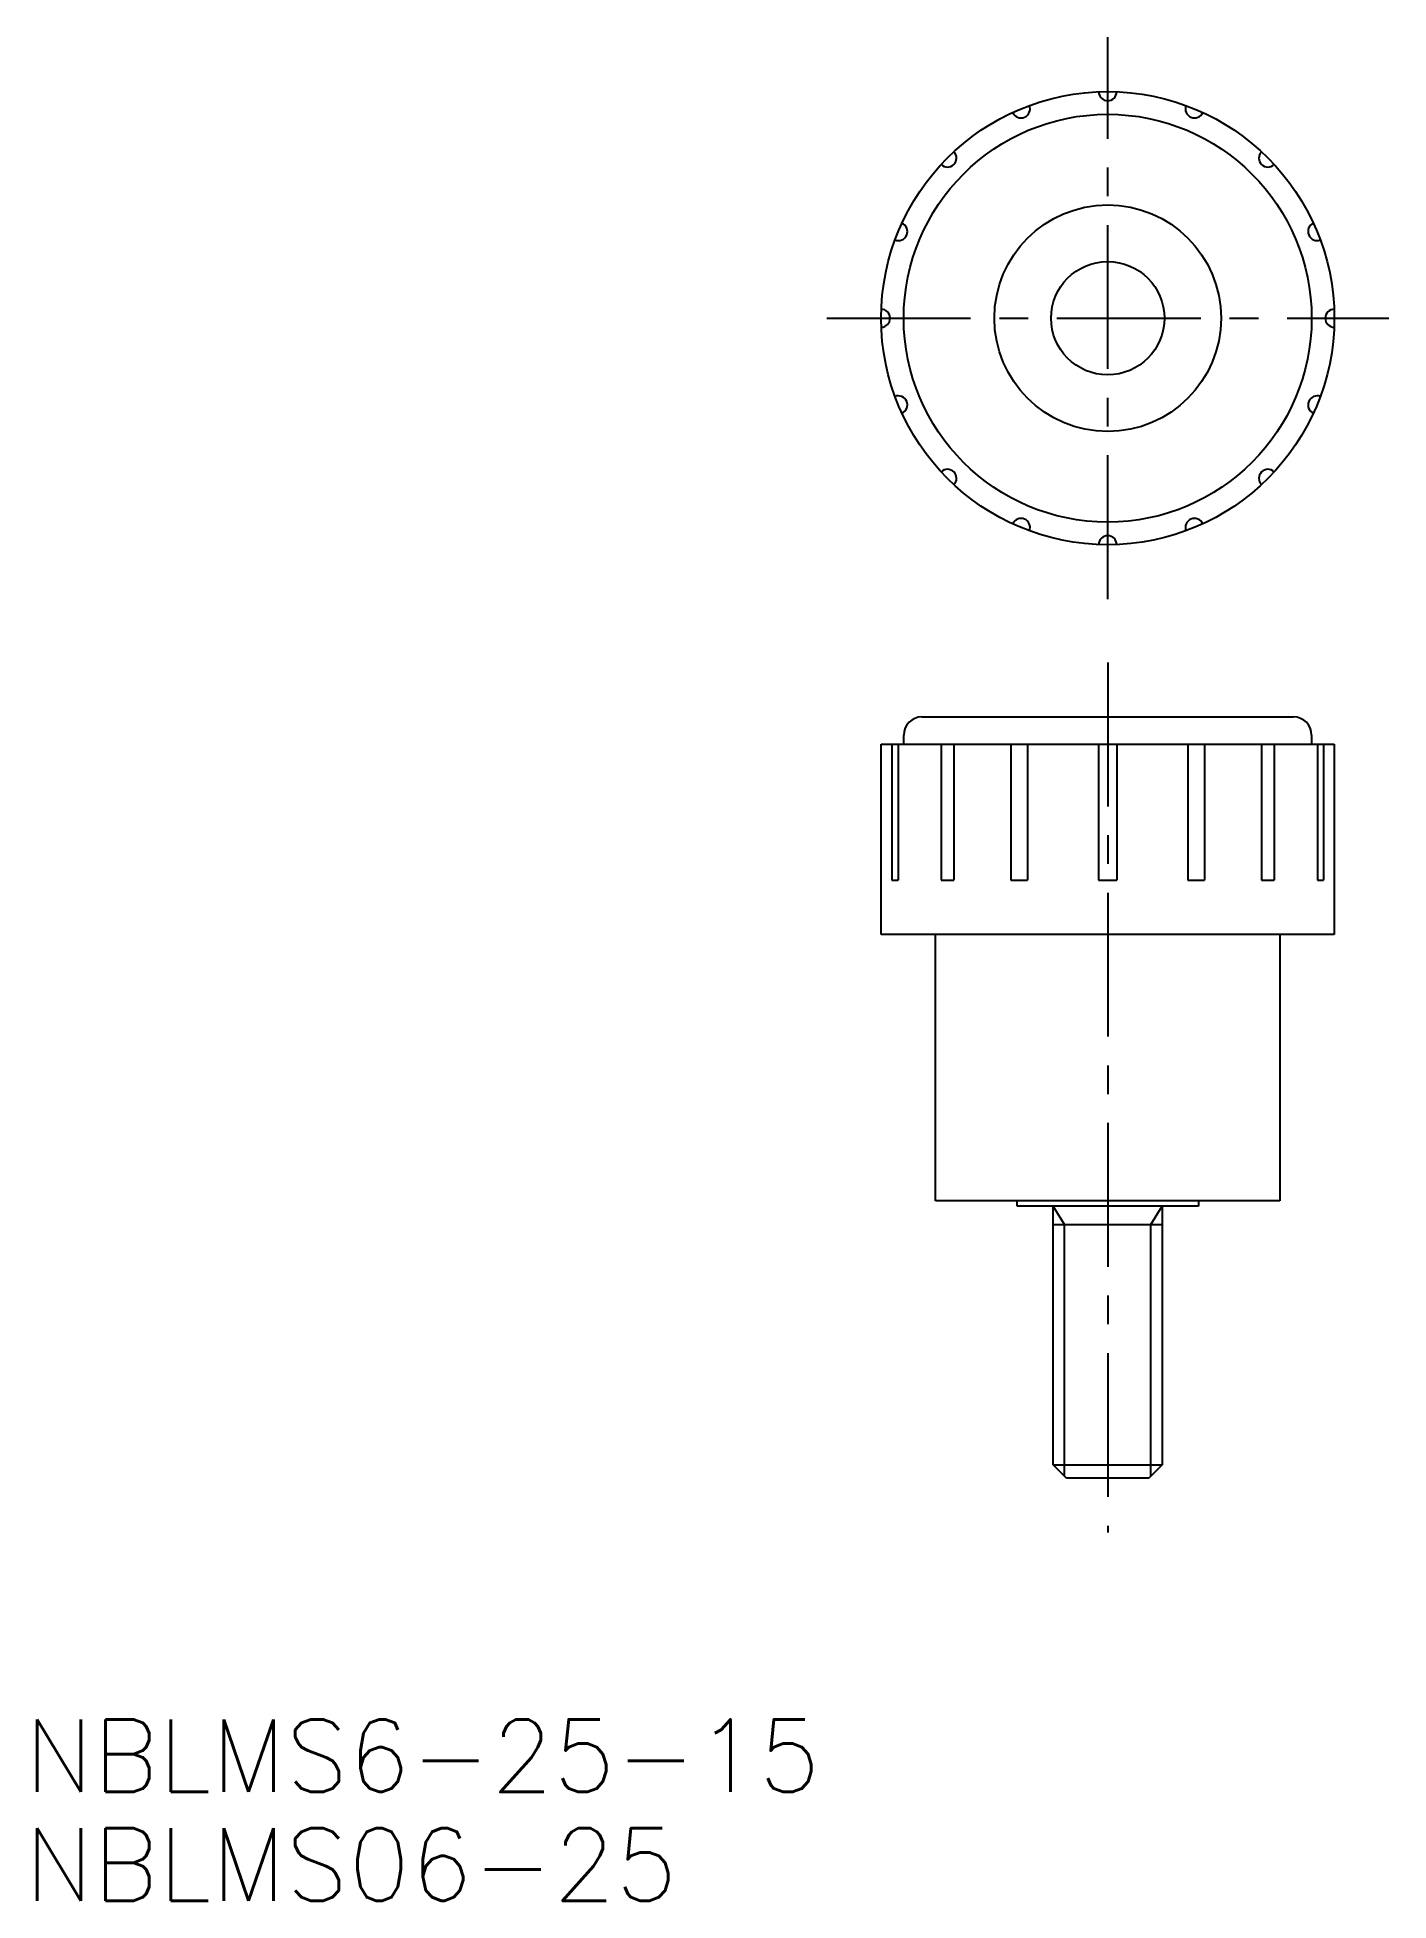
# Model space of a CAD drawing. Extents: x -9 to 66, y 7 to 109.
import ezdxf

# ---------------------------------------------------------------- set-up
doc = ezdxf.new("R2010")
doc.units = 0
doc.header["$LTSCALE"] = 0.25
doc.linetypes.add('CENTER', pattern=[50.8, 31.75, -6.35, 6.35, -6.35])
doc.layers.get('0').update_dxf_attribs({"linetype": 'CONTINUOUS'})
doc.layers.add('CENTER', color=1, linetype='CENTER')
doc.layers.add('PPMODEL2', color=3, linetype='CONTINUOUS')
doc.styles.get("Standard").update_dxf_attribs({"font": 'TXT.shx'})

msp = doc.modelspace()

# ---------------------------------------------------------------- linework, layer by layer
for p, q in [((39.75, 72), (60.25, 72)), ((38.75, 70.5), (38.75, 71)), ((61.25, 71), (61.25, 70.5)), ((37.5, 60), (37.5, 70.5)), ((37.5, 70.5), (38.75, 70.5)), ((38.092263, 70.5), (38.092263, 63)), ((38.434215, 70.5), (38.434215, 63)), ((38.75, 70.5), (61.25, 70.5)), ((40.814754, 70.5), (40.814754, 63)), ((41.521719, 70.5), (41.521719, 63)), ((44.659608, 70.5), (44.659608, 63)), ((45.579929, 70.5), (45.579929, 63)), ((49.5001, 70.5), (49.5001, 63)), ((50.4999, 70.5), (50.4999, 63)), ((54.420071, 70.5), (54.420071, 63)), ((55.340392, 70.5), (55.340392, 63)), ((58.478281, 70.5), (58.478281, 63)), ((59.185246, 70.5), (59.185246, 63)), ((61.25, 70.5), (62.5, 70.5)), ((61.565785, 70.5), (61.565785, 63)), ((61.907737, 70.5), (61.907737, 63)), ((62.5, 70.5), (62.5, 60)), ((38.092263, 63), (38.434215, 63)), ((40.814754, 63), (41.521719, 63)), ((44.659608, 63), (45.579929, 63)), ((49.5001, 63), (50.4999, 63)), ((54.420071, 63), (55.340392, 63)), ((58.478281, 63), (59.185246, 63)), ((61.565785, 63), (61.907737, 63)), ((40.5, 60), (37.5, 60)), ((40.5, 45.3), (40.5, 60)), ((59.5, 60), (40.5, 60)), ((59.5, 60), (59.5, 45.3)), ((62.5, 60), (59.5, 60)), ((45, 45.3), (40.5, 45.3)), ((55, 45.3), (45, 45.3)), ((45, 45), (45, 45.3)), ((59.5, 45.3), (55, 45.3)), ((55, 45.3), (55, 45)), ((47, 45), (45, 45)), ((47, 30.732825), (47, 45)), ((53, 45), (47, 45)), ((53, 45), (53, 30.732825)), ((55, 45), (53, 45)), ((47, 44), (53, 44)), ((47, 30.732825), (53, 30.732825)), ((47.732825, 30), (47, 30.732825)), ((52.267175, 30), (47.732825, 30)), ((53, 30.732825), (52.267175, 30))]:
    msp.add_line(p, q)
for radius in [12.5, 11.25, 6.25, 3.125]:
    msp.add_circle((50, 94), radius)
for centre, radius, start, end in [((50, 106.5), 0.5, 181.145992, 358.854008), ((45.216457, 105.548494), 0.5, 203.645992, 21.354008), ((54.783543, 105.548494), 0.5, 158.645992, 336.354008), ((41.161165, 102.838835), 0.5, 226.145992, 43.854008), ((58.838835, 102.838835), 0.5, 136.145992, 313.854008), ((38.451506, 98.783543), 0.5, 248.645992, 66.354008), ((61.548494, 98.783543), 0.5, 113.645992, 291.354008), ((37.5, 94), 0.5, 271.145992, 88.854008), ((62.5, 94), 0.5, 91.145992, 268.854008), ((38.451506, 89.216457), 0.5, 293.645992, 111.354008), ((61.548494, 89.216457), 0.5, 68.645992, 246.354008), ((41.161165, 85.161165), 0.5, 316.145992, 133.854008), ((58.838835, 85.161165), 0.5, 46.145992, 223.854008), ((45.216457, 82.451506), 0.5, 338.645992, 156.354008), ((54.783543, 82.451506), 0.5, 23.645992, 201.354008), ((50, 81.5), 0.5, 1.145992, 178.854008), ((39.75, 71), 1, 90, 180), ((60.25, 71), 1, 0, 90)]:
    msp.add_arc(centre, radius, start, end)
at = {"layer": 'CENTER'}
for p, q in [((50, 78.5), (50, 109.5)), ((34.5, 94), (65.5, 94)), ((50, 75), (50, 27))]:
    msp.add_line(p, q, dxfattribs=at)
at = {"layer": 'PPMODEL2'}
for p, q in [((47.6135, 44), (47, 45)), ((52.3865, 44), (53, 45)), ((47.6135, 30.119325), (47.6135, 44)), ((52.3865, 30.119325), (52.3865, 44))]:
    msp.add_line(p, q, dxfattribs=at)

# ---------------------------------------------------------------- texts
at = {"color": 7, "linetype": 'CONTINUOUS'}
for s, p in [('NBLMS6-25-15', (-9.725899, 12.682791)), ('NBLMS06-25', (-9.725899, 6.682791))]:
    msp.add_text(s, height=4, dxfattribs=at).set_placement(p)

doc.saveas('drawing.dxf')
